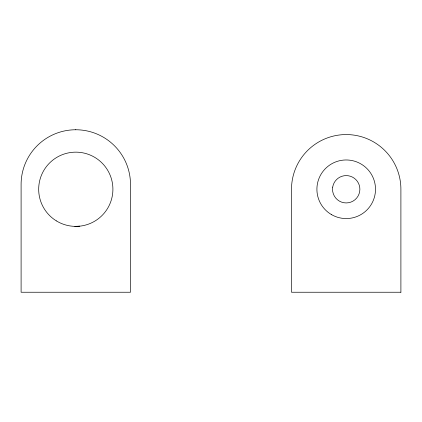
<?xml version="1.0" encoding="UTF-8"?>
<svg xmlns="http://www.w3.org/2000/svg" width="422" height="422" viewBox="0 0 422 422"><rect width="100%" height="100%" fill="white"/><g stroke="black" fill="none" stroke-linecap="round" stroke-linejoin="round"><path stroke-width="0.63" d="M74.81 226.366L79.663 226.176M75.633 129.76L75.796 129.76A54.696 54.696 0 0 1 130.493 184.451L130.493 292.24L21.1 292.24L21.1 184.451A54.696 54.696 0 0 1 75.796 129.76M332.7 187.125L332.531 189.262A13.673 13.673 0 0 0 346.204 202.935A13.673 13.673 0 0 0 359.876 189.262L359.708 187.125A13.673 13.673 0 0 0 332.7 187.125M400.9 292.24L291.507 292.24L291.507 189.262A54.696 54.696 0 0 1 346.204 134.565A54.696 54.696 0 0 1 400.9 189.262L400.9 292.24M331.555 214.64A29.303 29.303 0 0 0 375.506 189.262A29.303 29.303 0 0 0 331.555 163.889A29.303 29.303 0 0 0 331.555 214.64M56.39 220.901A37.115 37.115 0 0 0 112.896 190.248A37.115 37.115 0 0 0 58.099 156.641A37.115 37.115 0 0 0 56.39 220.901"/></g></svg>
